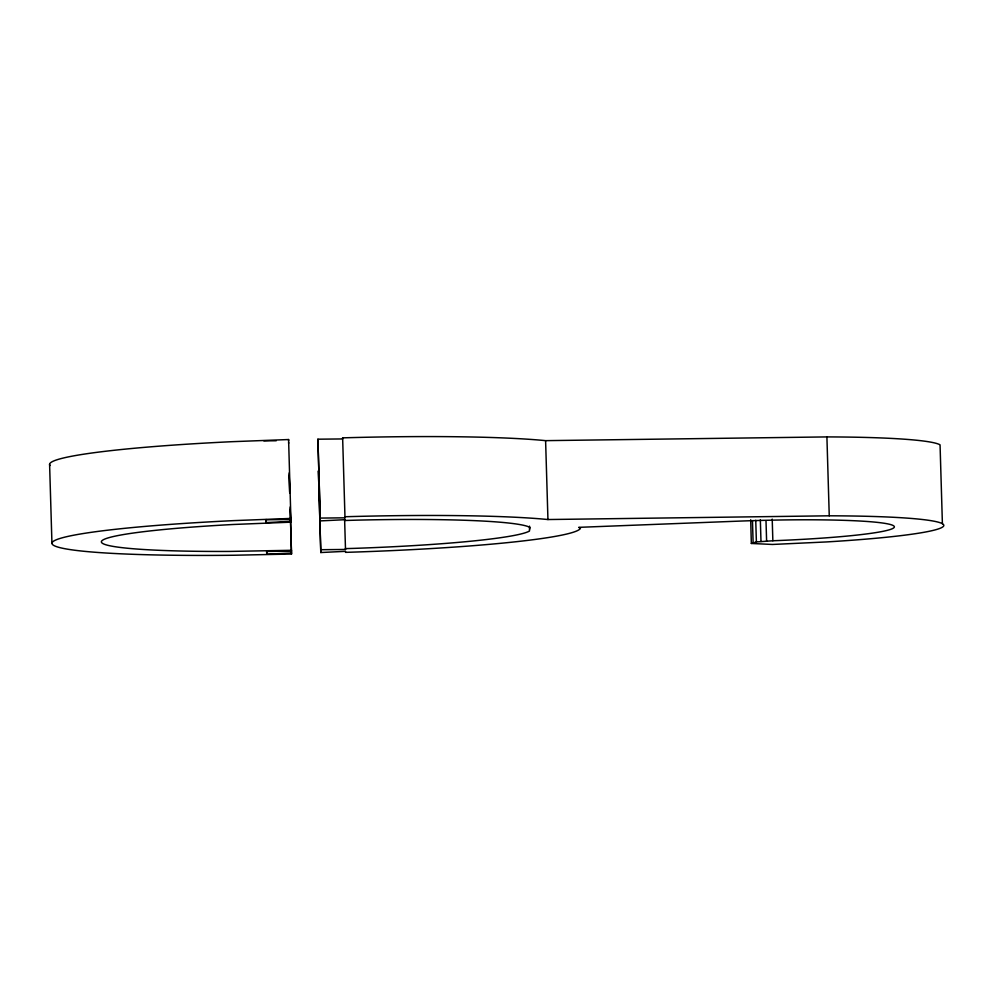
<?xml version="1.0" encoding="UTF-8"?>
<svg xmlns="http://www.w3.org/2000/svg" width="992" height="992" viewBox="0 0 992 992"><rect width="100%" height="100%" fill="white"/><g stroke="black" fill="none" stroke-linecap="round" stroke-linejoin="round"><path stroke-width="1.49" d="M529.53 526.157L529.505 531.03A187.984 14.099 -1.7 0 1 353.177 548.402L345.489 548.613L345.501 549.456L320.751 549.717L318.407 470.816L320.788 552.532L345.526 551.329L345.551 552.358A237.448 17.806 -1.7 0 0 580.456 528.376L578.696 527.347L738.966 521.135A138.52 10.391 -1.7 0 1 893.321 525.624A138.52 10.391 -1.7 0 1 772.855 540.764L756.388 541.954L751.341 543.467L772.446 544.459L826.386 541.942A187.984 14.099 -1.7 0 0 943.801 525.524A187.984 14.099 -1.7 0 0 829.25 515.803L547.944 519.535A237.448 17.806 -1.7 0 0 344.98 516.745L344.993 517.824L320.242 518.084L317.899 439.196L342.649 438.935L342.637 437.856A237.448 17.806 -1.7 0 1 545.6 440.646L826.906 436.914A187.984 14.099 -1.7 0 1 940.056 444.825L942.4 523.726M529.616 529.257L529.988 527.471A187.984 14.099 -1.7 0 0 357.095 520.143L345.042 520.49L345.03 519.696L320.292 520.899L317.899 439.196M266.154 519.498L266.24 522.586L290.978 521.383L290.991 522.164L233.095 524.495A187.984 14.099 -1.7 0 0 101.395 541.694A187.984 14.099 -1.7 0 0 229.363 551.428L291.437 550.3L291.45 551.13L266.699 551.403L266.749 554.206L291.487 553.015L290.16 506.986M290.991 522.164L288.585 439.543L231.458 441.713A237.448 17.806 -1.7 0 0 50.059 465.496M291.487 553.015L291.499 554.032L234.348 555.235A237.448 17.806 -1.7 0 1 51.944 543.318L49.6 464.417M263.86 440.882L276.235 440.746M826.906 436.914L829.25 515.803M772.21 519.101L772.855 540.764M766.01 520.961L766.605 541.074M760.343 519.82L760.988 541.471M755.743 520.292L756.388 541.954M752.469 520.812L753.114 542.463M750.696 519.783L751.341 543.467M545.6 440.646L547.944 519.535M342.637 437.856L344.993 517.824M344.608 519.225L345.501 549.456M289.143 472.961L289.738 493.061M289.156 475.143L289.664 492.156M290.172 509.181L291.499 554.032M266.65 551.118L266.749 554.206M288.585 439.543L288.61 440.622M288.635 442.494L288.647 443.275M320.242 518.084L320.292 520.899M320.751 549.717L320.788 552.532M266.24 522.586L266.203 519.771L290.954 519.51L290.929 518.432L233.802 520.614A237.448 17.806 -1.7 0 0 51.944 543.318"/></g></svg>
